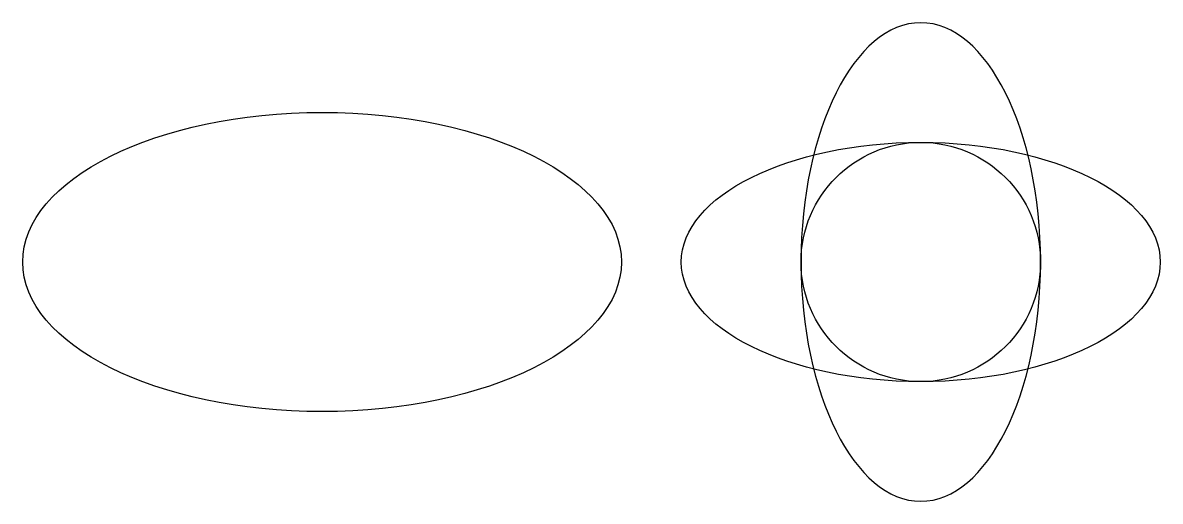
# Model space of a CAD drawing. Header units: millimetres. Extents: x -25 to 70, y -20 to 20.
import ezdxf

# ---------------------------------------------------------------- set-up
doc = ezdxf.new("R2010")
doc.units = ezdxf.units.MM
doc.layers.get('0').update_dxf_attribs({"linetype": 'CONTINUOUS'})

msp = doc.modelspace()

# ---------------------------------------------------------------- linework, layer by layer
msp.add_ellipse((50, 0), major_axis=(0, 20), ratio=0.5, start_param=-1.570796, end_param=4.712389)
for centre, major_axis, ratio in [((0, 0), (25, 0), 0.5), ((0, 0), (-25, 0), 0.5), ((0, 0), (25, 0), 0.5), ((50, 0), (20, 0), 0.5), ((50, 0), (10, 0), 1)]:
    msp.add_ellipse(centre, major_axis=major_axis, ratio=ratio)

doc.saveas('drawing.dxf')
